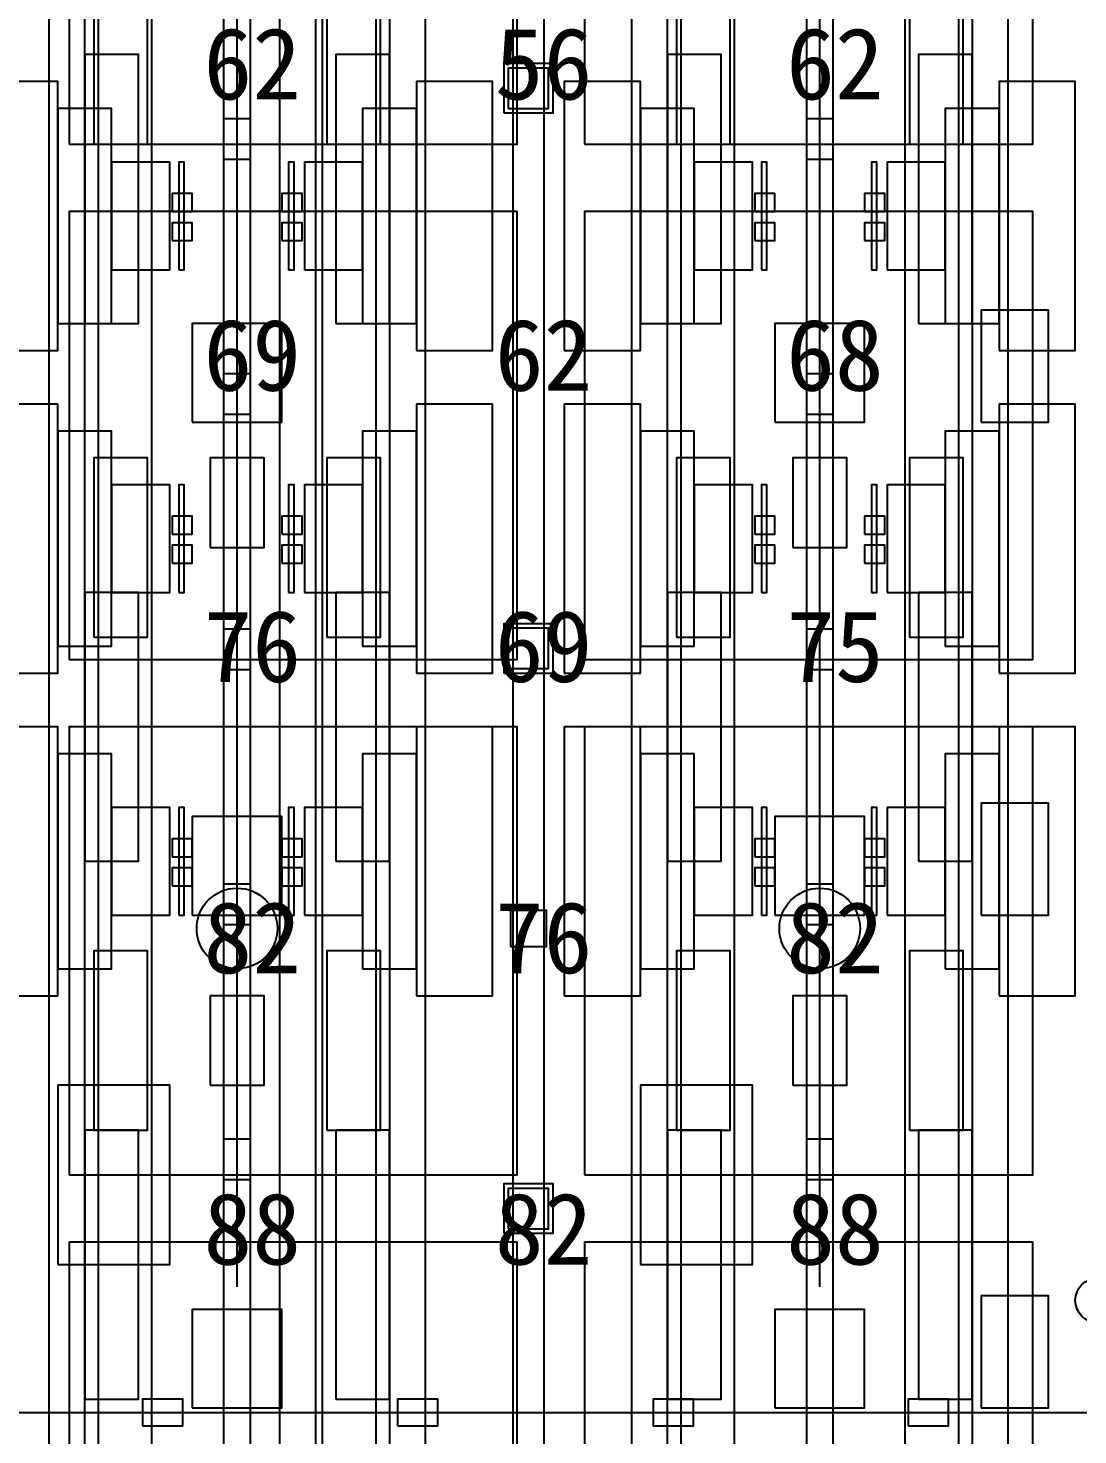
# Model space of a CAD drawing. Header units: metres. Extents: x -1640 to 1560, y -268 to 2338.
# Drawn here: x -96.41 to -72.99, y 2042.2 to 2073.59 of the extents above; entities that cross this region are included whole.
import ezdxf

# ---------------------------------------------------------------- set-up
doc = ezdxf.new("R2010")
doc.units = ezdxf.units.M
for name, color, linetype in [('1F_CHL', 4, 'Continuous'), ('1F_PUMP', 2, 'Continuous'), ('1F_SCR', 3, 'Continuous'), ('1F_STRUCT_COLUMN', 8, 'Continuous'), ('2F_CSF_LATERAL_RACK_CONCEPT', 9, 'Continuous'), ('2F_RFG', 5, 'Continuous'), ('2F_STRUCT_COLUMN', 8, 'Continuous'), ('2F_VMB', 6, 'Continuous'), ('3F_CLEANROOM_OVERHEAD_PIPE_DUCT_CONCEPT', 9, 'Continuous'), ('3F_EHS_EGRESS_DIST_M', 2, 'Continuous'), ('3F_EHS_EXTINGUISHER_HYDRANT_CABINET_CONCEPT', 1, 'Continuous'), ('3F_EHS_GAS_DETECTOR', 6, 'Continuous'), ('3F_ETCH', 2, 'Continuous'), ('3F_FOUP', 5, 'Continuous'), ('3F_OHT', 9, 'Continuous'), ('3F_OHTV', 1, 'Continuous'), ('3F_STK', 3, 'Continuous'), ('3F_STRUCT_COLUMN', 8, 'Continuous'), ('3F_TBAR', 6, 'Continuous'), ('4F_FFU', 1, 'Continuous'), ('4F_STRUCT_PLENUM_TRUSS_CONCEPT', 9, 'Continuous'), ('5F_CHL', 4, 'Continuous'), ('5F_PUMP', 2, 'Continuous'), ('5F_SCR', 3, 'Continuous'), ('5F_STRUCT_COLUMN', 8, 'Continuous'), ('6F_CSF_LATERAL_RACK_CONCEPT', 9, 'Continuous'), ('6F_RFG', 5, 'Continuous'), ('6F_STRUCT_COLUMN', 8, 'Continuous'), ('6F_VMB', 6, 'Continuous'), ('7F_CLEANROOM_OVERHEAD_PIPE_DUCT_CONCEPT', 9, 'Continuous'), ('7F_EHS_EGRESS_DIST_M', 2, 'Continuous'), ('7F_EHS_EXTINGUISHER_HYDRANT_CABINET_CONCEPT', 1, 'Continuous'), ('7F_EHS_GAS_DETECTOR', 6, 'Continuous'), ('7F_ETCH', 2, 'Continuous'), ('7F_FOUP', 5, 'Continuous'), ('7F_OHT', 9, 'Continuous'), ('7F_OHTV', 1, 'Continuous'), ('7F_STK', 3, 'Continuous'), ('7F_STRUCT_COLUMN', 8, 'Continuous'), ('7F_TBAR', 6, 'Continuous'), ('8F_FFU', 1, 'Continuous'), ('8F_STRUCT_PLENUM_TRUSS_CONCEPT', 9, 'Continuous'), ('EHS_TREATED_EXHAUST', 30, 'Continuous'), ('UTIL_PCW.R_CONCEPT', 1, 'Continuous'), ('UTIL_PCW.S_CONCEPT', 6, 'Continuous')]:
    doc.layers.add(name, color=color, linetype=linetype)

msp = doc.modelspace()

# ---------------------------------------------------------------- linework, layer by layer
at = {"layer": '1F_CHL'}
for points in [[(-75.15, 2064.8), (-73.65, 2064.8), (-73.65, 2067.3), (-75.15, 2067.3)], [(-75.15, 2053.8), (-73.65, 2053.8), (-73.65, 2056.3), (-75.15, 2056.3)], [(-75.15, 2042.8), (-73.65, 2042.8), (-73.65, 2045.3), (-75.15, 2045.3)]]:
    msp.add_lwpolyline(points, close=True, dxfattribs=at)
at = {"layer": '1F_PUMP'}
for points in [[(-94.95, 2071), (-93.75, 2071), (-93.75, 2075), (-94.95, 2075)], [(-89.75, 2071), (-88.55, 2071), (-88.55, 2075), (-89.75, 2075)], [(-81.95, 2071), (-80.75, 2071), (-80.75, 2075), (-81.95, 2075)], [(-76.75, 2071), (-75.55, 2071), (-75.55, 2075), (-76.75, 2075)], [(-94.95, 2060), (-93.75, 2060), (-93.75, 2064), (-94.95, 2064)], [(-89.75, 2060), (-88.55, 2060), (-88.55, 2064), (-89.75, 2064)], [(-81.95, 2060), (-80.75, 2060), (-80.75, 2064), (-81.95, 2064)], [(-76.75, 2060), (-75.55, 2060), (-75.55, 2064), (-76.75, 2064)], [(-94.95, 2049), (-93.75, 2049), (-93.75, 2053), (-94.95, 2053)], [(-89.75, 2049), (-88.55, 2049), (-88.55, 2053), (-89.75, 2053)], [(-81.95, 2049), (-80.75, 2049), (-80.75, 2053), (-81.95, 2053)], [(-76.75, 2049), (-75.55, 2049), (-75.55, 2053), (-76.75, 2053)]]:
    msp.add_lwpolyline(points, close=True, dxfattribs=at)
at = {"layer": '1F_SCR'}
for points in [[(-92.75, 2064.8), (-90.75, 2064.8), (-90.75, 2067), (-92.75, 2067)], [(-79.75, 2064.8), (-77.75, 2064.8), (-77.75, 2067), (-79.75, 2067)], [(-92.75, 2053.8), (-90.75, 2053.8), (-90.75, 2056), (-92.75, 2056)], [(-79.75, 2053.8), (-77.75, 2053.8), (-77.75, 2056), (-79.75, 2056)], [(-92.75, 2042.8), (-90.75, 2042.8), (-90.75, 2045), (-92.75, 2045)], [(-79.75, 2042.8), (-77.75, 2042.8), (-77.75, 2045), (-79.75, 2045)]]:
    msp.add_lwpolyline(points, close=True, dxfattribs=at)
at = {"layer": '1F_STRUCT_COLUMN'}
for points in [[(-85.8, 2071.7), (-84.7, 2071.7), (-84.7, 2072.8), (-85.8, 2072.8)], [(-85.8, 2059.2), (-84.7, 2059.2), (-84.7, 2060.3), (-85.8, 2060.3)], [(-85.8, 2046.7), (-84.7, 2046.7), (-84.7, 2047.8), (-85.8, 2047.8)]]:
    msp.add_lwpolyline(points, close=True, dxfattribs=at)
at = {"layer": '2F_CSF_LATERAL_RACK_CONCEPT'}
for points in [[(-95.95, 1970), (-95.15, 1970), (-95.15, 2113), (-95.95, 2113)], [(-88.35, 1970), (-87.55, 1970), (-87.55, 2113), (-88.35, 2113)], [(-82.95, 1970), (-82.15, 1970), (-82.15, 2113), (-82.95, 2113)], [(-75.35, 1970), (-74.55, 1970), (-74.55, 2113), (-75.35, 2113)]]:
    msp.add_lwpolyline(points, close=True, dxfattribs=at)
at = {"layer": '2F_RFG'}
for points in [[(-95.15, 2067), (-93.95, 2067), (-93.95, 2073), (-95.15, 2073)], [(-89.55, 2067), (-88.35, 2067), (-88.35, 2073), (-89.55, 2073)], [(-82.15, 2067), (-80.95, 2067), (-80.95, 2073), (-82.15, 2073)], [(-76.55, 2067), (-75.35, 2067), (-75.35, 2073), (-76.55, 2073)], [(-95.15, 2055), (-93.95, 2055), (-93.95, 2061), (-95.15, 2061)], [(-89.55, 2055), (-88.35, 2055), (-88.35, 2061), (-89.55, 2061)], [(-82.15, 2055), (-80.95, 2055), (-80.95, 2061), (-82.15, 2061)], [(-76.55, 2055), (-75.35, 2055), (-75.35, 2061), (-76.55, 2061)], [(-95.15, 2043), (-93.95, 2043), (-93.95, 2049), (-95.15, 2049)], [(-89.55, 2043), (-88.35, 2043), (-88.35, 2049), (-89.55, 2049)], [(-82.15, 2043), (-80.95, 2043), (-80.95, 2049), (-82.15, 2049)], [(-76.55, 2043), (-75.35, 2043), (-75.35, 2049), (-76.55, 2049)]]:
    msp.add_lwpolyline(points, close=True, dxfattribs=at)
at = {"layer": '2F_STRUCT_COLUMN'}
for points in [[(-85.7, 2071.8), (-84.8, 2071.8), (-84.8, 2072.7), (-85.7, 2072.7)], [(-85.7, 2059.3), (-84.8, 2059.3), (-84.8, 2060.2), (-85.7, 2060.2)], [(-85.7, 2046.8), (-84.8, 2046.8), (-84.8, 2047.7), (-85.7, 2047.7)]]:
    msp.add_lwpolyline(points, close=True, dxfattribs=at)
at = {"layer": '2F_VMB'}
for points in [[(-92.35, 2062), (-91.15, 2062), (-91.15, 2064), (-92.35, 2064)], [(-79.35, 2062), (-78.15, 2062), (-78.15, 2064), (-79.35, 2064)], [(-92.35, 2050), (-91.15, 2050), (-91.15, 2052), (-92.35, 2052)], [(-79.35, 2050), (-78.15, 2050), (-78.15, 2052), (-79.35, 2052)]]:
    msp.add_lwpolyline(points, close=True, dxfattribs=at)
at = {"layer": '3F_CLEANROOM_OVERHEAD_PIPE_DUCT_CONCEPT'}
for points in [[(-94.85, 1969), (-93.65, 1969), (-93.65, 2114), (-94.85, 2114)], [(-89.85, 1969), (-88.65, 1969), (-88.65, 2114), (-89.85, 2114)], [(-81.85, 1969), (-80.65, 1969), (-80.65, 2114), (-81.85, 2114)], [(-76.85, 1969), (-75.65, 1969), (-75.65, 2114), (-76.85, 2114)]]:
    msp.add_lwpolyline(points, close=True, dxfattribs=at)
at = {"layer": '3F_EHS_EXTINGUISHER_HYDRANT_CABINET_CONCEPT'}
msp.add_circle((-72.55, 2045.2), 0.5, dxfattribs=at)
at = {"layer": '3F_EHS_GAS_DETECTOR'}
for centre in [(-91.75, 2053.5), (-78.75, 2053.5)]:
    msp.add_circle(centre, 0.9, dxfattribs=at)
at = {"layer": '3F_ETCH'}
for points in [[(-97.45, 2066.4), (-95.75, 2066.4), (-95.75, 2072.4), (-97.45, 2072.4)], [(-87.75, 2066.4), (-86.05, 2066.4), (-86.05, 2072.4), (-87.75, 2072.4)], [(-84.45, 2066.4), (-82.75, 2066.4), (-82.75, 2072.4), (-84.45, 2072.4)], [(-74.75, 2066.4), (-73.05, 2066.4), (-73.05, 2072.4), (-74.75, 2072.4)], [(-95.75, 2067), (-94.55, 2067), (-94.55, 2071.8), (-95.75, 2071.8)], [(-88.95, 2067), (-87.75, 2067), (-87.75, 2071.8), (-88.95, 2071.8)], [(-82.75, 2067), (-81.55, 2067), (-81.55, 2071.8), (-82.75, 2071.8)], [(-75.95, 2067), (-74.75, 2067), (-74.75, 2071.8), (-75.95, 2071.8)], [(-94.55, 2068.2), (-93.25, 2068.2), (-93.25, 2070.6), (-94.55, 2070.6)], [(-90.25, 2068.2), (-88.95, 2068.2), (-88.95, 2070.6), (-90.25, 2070.6)], [(-81.55, 2068.2), (-80.25, 2068.2), (-80.25, 2070.6), (-81.55, 2070.6)], [(-77.25, 2068.2), (-75.95, 2068.2), (-75.95, 2070.6), (-77.25, 2070.6)], [(-97.45, 2059.2), (-95.75, 2059.2), (-95.75, 2065.2), (-97.45, 2065.2)], [(-87.75, 2059.2), (-86.05, 2059.2), (-86.05, 2065.2), (-87.75, 2065.2)], [(-84.45, 2059.2), (-82.75, 2059.2), (-82.75, 2065.2), (-84.45, 2065.2)], [(-74.75, 2059.2), (-73.05, 2059.2), (-73.05, 2065.2), (-74.75, 2065.2)], [(-95.75, 2059.8), (-94.55, 2059.8), (-94.55, 2064.6), (-95.75, 2064.6)], [(-88.95, 2059.8), (-87.75, 2059.8), (-87.75, 2064.6), (-88.95, 2064.6)], [(-82.75, 2059.8), (-81.55, 2059.8), (-81.55, 2064.6), (-82.75, 2064.6)], [(-75.95, 2059.8), (-74.75, 2059.8), (-74.75, 2064.6), (-75.95, 2064.6)], [(-94.55, 2061), (-93.25, 2061), (-93.25, 2063.4), (-94.55, 2063.4)], [(-90.25, 2061), (-88.95, 2061), (-88.95, 2063.4), (-90.25, 2063.4)], [(-81.55, 2061), (-80.25, 2061), (-80.25, 2063.4), (-81.55, 2063.4)], [(-77.25, 2061), (-75.95, 2061), (-75.95, 2063.4), (-77.25, 2063.4)], [(-97.45, 2052), (-95.75, 2052), (-95.75, 2058), (-97.45, 2058)], [(-87.75, 2052), (-86.05, 2052), (-86.05, 2058), (-87.75, 2058)], [(-84.45, 2052), (-82.75, 2052), (-82.75, 2058), (-84.45, 2058)], [(-74.75, 2052), (-73.05, 2052), (-73.05, 2058), (-74.75, 2058)], [(-95.75, 2052.6), (-94.55, 2052.6), (-94.55, 2057.4), (-95.75, 2057.4)], [(-88.95, 2052.6), (-87.75, 2052.6), (-87.75, 2057.4), (-88.95, 2057.4)], [(-82.75, 2052.6), (-81.55, 2052.6), (-81.55, 2057.4), (-82.75, 2057.4)], [(-75.95, 2052.6), (-74.75, 2052.6), (-74.75, 2057.4), (-75.95, 2057.4)], [(-94.55, 2053.8), (-93.25, 2053.8), (-93.25, 2056.2), (-94.55, 2056.2)], [(-90.25, 2053.8), (-88.95, 2053.8), (-88.95, 2056.2), (-90.25, 2056.2)], [(-81.55, 2053.8), (-80.25, 2053.8), (-80.25, 2056.2), (-81.55, 2056.2)], [(-77.25, 2053.8), (-75.95, 2053.8), (-75.95, 2056.2), (-77.25, 2056.2)]]:
    msp.add_lwpolyline(points, close=True, dxfattribs=at)
at = {"layer": '3F_FOUP'}
for points in [[(-93.2, 2069.5), (-92.75, 2069.5), (-92.75, 2069.9), (-93.2, 2069.9)], [(-90.75, 2069.5), (-90.3, 2069.5), (-90.3, 2069.9), (-90.75, 2069.9)], [(-80.2, 2069.5), (-79.75, 2069.5), (-79.75, 2069.9), (-80.2, 2069.9)], [(-77.75, 2069.5), (-77.3, 2069.5), (-77.3, 2069.9), (-77.75, 2069.9)], [(-93.2, 2068.85), (-92.75, 2068.85), (-92.75, 2069.25), (-93.2, 2069.25)], [(-90.75, 2068.85), (-90.3, 2068.85), (-90.3, 2069.25), (-90.75, 2069.25)], [(-80.2, 2068.85), (-79.75, 2068.85), (-79.75, 2069.25), (-80.2, 2069.25)], [(-77.75, 2068.85), (-77.3, 2068.85), (-77.3, 2069.25), (-77.75, 2069.25)], [(-93.2, 2062.3), (-92.75, 2062.3), (-92.75, 2062.7), (-93.2, 2062.7)], [(-90.75, 2062.3), (-90.3, 2062.3), (-90.3, 2062.7), (-90.75, 2062.7)], [(-80.2, 2062.3), (-79.75, 2062.3), (-79.75, 2062.7), (-80.2, 2062.7)], [(-77.75, 2062.3), (-77.3, 2062.3), (-77.3, 2062.7), (-77.75, 2062.7)], [(-93.2, 2061.65), (-92.75, 2061.65), (-92.75, 2062.05), (-93.2, 2062.05)], [(-90.75, 2061.65), (-90.3, 2061.65), (-90.3, 2062.05), (-90.75, 2062.05)], [(-80.2, 2061.65), (-79.75, 2061.65), (-79.75, 2062.05), (-80.2, 2062.05)], [(-77.75, 2061.65), (-77.3, 2061.65), (-77.3, 2062.05), (-77.75, 2062.05)], [(-93.2, 2055.1), (-92.75, 2055.1), (-92.75, 2055.5), (-93.2, 2055.5)], [(-90.75, 2055.1), (-90.3, 2055.1), (-90.3, 2055.5), (-90.75, 2055.5)], [(-80.2, 2055.1), (-79.75, 2055.1), (-79.75, 2055.5), (-80.2, 2055.5)], [(-77.75, 2055.1), (-77.3, 2055.1), (-77.3, 2055.5), (-77.75, 2055.5)], [(-93.2, 2054.45), (-92.75, 2054.45), (-92.75, 2054.85), (-93.2, 2054.85)], [(-90.75, 2054.45), (-90.3, 2054.45), (-90.3, 2054.85), (-90.75, 2054.85)], [(-80.2, 2054.45), (-79.75, 2054.45), (-79.75, 2054.85), (-80.2, 2054.85)], [(-77.75, 2054.45), (-77.3, 2054.45), (-77.3, 2054.85), (-77.75, 2054.85)]]:
    msp.add_lwpolyline(points, close=True, dxfattribs=at)
at = {"layer": '3F_OHT'}
for p, q in [((-91.75, 2045.5), (-91.75, 2114)), ((-78.75, 2045.5), (-78.75, 2114)), ((-221.5, 2042.7), (-1, 2042.7))]:
    msp.add_line(p, q, dxfattribs=at)
at = {"layer": '3F_OHTV'}
for points in [[(-92.05, 2070.67), (-91.45, 2070.67), (-91.45, 2071.57), (-92.05, 2071.57)], [(-79.05, 2070.67), (-78.45, 2070.67), (-78.45, 2071.57), (-79.05, 2071.57)], [(-92.05, 2064.98), (-91.45, 2064.98), (-91.45, 2065.88), (-92.05, 2065.88)], [(-79.05, 2064.98), (-78.45, 2064.98), (-78.45, 2065.88), (-79.05, 2065.88)], [(-92.05, 2059.28), (-91.45, 2059.28), (-91.45, 2060.18), (-92.05, 2060.18)], [(-79.05, 2059.28), (-78.45, 2059.28), (-78.45, 2060.18), (-79.05, 2060.18)], [(-92.05, 2053.59), (-91.45, 2053.59), (-91.45, 2054.49), (-92.05, 2054.49)], [(-79.05, 2053.59), (-78.45, 2053.59), (-78.45, 2054.49), (-79.05, 2054.49)], [(-92.05, 2047.9), (-91.45, 2047.9), (-91.45, 2048.8), (-92.05, 2048.8)], [(-79.05, 2047.9), (-78.45, 2047.9), (-78.45, 2048.8), (-79.05, 2048.8)], [(-93.86, 2042.4), (-92.96, 2042.4), (-92.96, 2043), (-93.86, 2043)], [(-88.17, 2042.4), (-87.27, 2042.4), (-87.27, 2043), (-88.17, 2043)], [(-82.47, 2042.4), (-81.57, 2042.4), (-81.57, 2043), (-82.47, 2043)], [(-76.78, 2042.4), (-75.88, 2042.4), (-75.88, 2043), (-76.78, 2043)]]:
    msp.add_lwpolyline(points, close=True, dxfattribs=at)
at = {"layer": '3F_STK'}
for points in [[(-95.75, 2046), (-93.25, 2046), (-93.25, 2050), (-95.75, 2050)], [(-82.75, 2046), (-80.25, 2046), (-80.25, 2050), (-82.75, 2050)]]:
    msp.add_lwpolyline(points, close=True, dxfattribs=at)
at = {"layer": '3F_STRUCT_COLUMN'}
msp.add_lwpolyline([(-85.65, 2053.1), (-84.85, 2053.1), (-84.85, 2053.9), (-85.65, 2053.9)], close=True, dxfattribs=at)
at = {"layer": '3F_TBAR'}
for points in [[(-93.05, 2068.2), (-92.93, 2068.2), (-92.93, 2070.6), (-93.05, 2070.6)], [(-90.6, 2068.2), (-90.48, 2068.2), (-90.48, 2070.6), (-90.6, 2070.6)], [(-80.05, 2068.2), (-79.93, 2068.2), (-79.93, 2070.6), (-80.05, 2070.6)], [(-77.6, 2068.2), (-77.48, 2068.2), (-77.48, 2070.6), (-77.6, 2070.6)], [(-93.05, 2061), (-92.93, 2061), (-92.93, 2063.4), (-93.05, 2063.4)], [(-90.6, 2061), (-90.48, 2061), (-90.48, 2063.4), (-90.6, 2063.4)], [(-80.05, 2061), (-79.93, 2061), (-79.93, 2063.4), (-80.05, 2063.4)], [(-77.6, 2061), (-77.48, 2061), (-77.48, 2063.4), (-77.6, 2063.4)], [(-93.05, 2053.8), (-92.93, 2053.8), (-92.93, 2056.2), (-93.05, 2056.2)], [(-90.6, 2053.8), (-90.48, 2053.8), (-90.48, 2056.2), (-90.6, 2056.2)], [(-80.05, 2053.8), (-79.93, 2053.8), (-79.93, 2056.2), (-80.05, 2056.2)], [(-77.6, 2053.8), (-77.48, 2053.8), (-77.48, 2056.2), (-77.6, 2056.2)]]:
    msp.add_lwpolyline(points, close=True, dxfattribs=at)
at = {"layer": '4F_FFU'}
for points in [[(-95.5, 2071), (-85.5, 2071), (-85.5, 2081), (-95.5, 2081)], [(-84, 2071), (-74, 2071), (-74, 2081), (-84, 2081)], [(-95.5, 2059.5), (-85.5, 2059.5), (-85.5, 2069.5), (-95.5, 2069.5)], [(-84, 2059.5), (-74, 2059.5), (-74, 2069.5), (-84, 2069.5)], [(-95.5, 2048), (-85.5, 2048), (-85.5, 2058), (-95.5, 2058)], [(-84, 2048), (-74, 2048), (-74, 2058), (-84, 2058)], [(-95.5, 2036.5), (-85.5, 2036.5), (-85.5, 2046.5), (-95.5, 2046.5)], [(-84, 2036.5), (-74, 2036.5), (-74, 2046.5), (-84, 2046.5)]]:
    msp.add_lwpolyline(points, close=True, dxfattribs=at)
at = {"layer": '4F_STRUCT_PLENUM_TRUSS_CONCEPT'}
msp.add_lwpolyline([(-85.6, 1966), (-84.9, 1966), (-84.9, 2117), (-85.6, 2117)], close=True, dxfattribs=at)
at = {"layer": '5F_CHL'}
for points in [[(-75.15, 2064.8), (-73.65, 2064.8), (-73.65, 2067.3), (-75.15, 2067.3)], [(-75.15, 2053.8), (-73.65, 2053.8), (-73.65, 2056.3), (-75.15, 2056.3)], [(-75.15, 2042.8), (-73.65, 2042.8), (-73.65, 2045.3), (-75.15, 2045.3)]]:
    msp.add_lwpolyline(points, close=True, dxfattribs=at)
at = {"layer": '5F_PUMP'}
for points in [[(-94.95, 2071), (-93.75, 2071), (-93.75, 2075), (-94.95, 2075)], [(-89.75, 2071), (-88.55, 2071), (-88.55, 2075), (-89.75, 2075)], [(-81.95, 2071), (-80.75, 2071), (-80.75, 2075), (-81.95, 2075)], [(-76.75, 2071), (-75.55, 2071), (-75.55, 2075), (-76.75, 2075)], [(-94.95, 2060), (-93.75, 2060), (-93.75, 2064), (-94.95, 2064)], [(-89.75, 2060), (-88.55, 2060), (-88.55, 2064), (-89.75, 2064)], [(-81.95, 2060), (-80.75, 2060), (-80.75, 2064), (-81.95, 2064)], [(-76.75, 2060), (-75.55, 2060), (-75.55, 2064), (-76.75, 2064)], [(-94.95, 2049), (-93.75, 2049), (-93.75, 2053), (-94.95, 2053)], [(-89.75, 2049), (-88.55, 2049), (-88.55, 2053), (-89.75, 2053)], [(-81.95, 2049), (-80.75, 2049), (-80.75, 2053), (-81.95, 2053)], [(-76.75, 2049), (-75.55, 2049), (-75.55, 2053), (-76.75, 2053)]]:
    msp.add_lwpolyline(points, close=True, dxfattribs=at)
at = {"layer": '5F_SCR'}
for points in [[(-92.75, 2064.8), (-90.75, 2064.8), (-90.75, 2067), (-92.75, 2067)], [(-79.75, 2064.8), (-77.75, 2064.8), (-77.75, 2067), (-79.75, 2067)], [(-92.75, 2053.8), (-90.75, 2053.8), (-90.75, 2056), (-92.75, 2056)], [(-79.75, 2053.8), (-77.75, 2053.8), (-77.75, 2056), (-79.75, 2056)], [(-92.75, 2042.8), (-90.75, 2042.8), (-90.75, 2045), (-92.75, 2045)], [(-79.75, 2042.8), (-77.75, 2042.8), (-77.75, 2045), (-79.75, 2045)]]:
    msp.add_lwpolyline(points, close=True, dxfattribs=at)
at = {"layer": '5F_STRUCT_COLUMN'}
for points in [[(-85.8, 2071.7), (-84.7, 2071.7), (-84.7, 2072.8), (-85.8, 2072.8)], [(-85.8, 2059.2), (-84.7, 2059.2), (-84.7, 2060.3), (-85.8, 2060.3)], [(-85.8, 2046.7), (-84.7, 2046.7), (-84.7, 2047.8), (-85.8, 2047.8)]]:
    msp.add_lwpolyline(points, close=True, dxfattribs=at)
at = {"layer": '6F_CSF_LATERAL_RACK_CONCEPT'}
for points in [[(-95.95, 1970), (-95.15, 1970), (-95.15, 2113), (-95.95, 2113)], [(-88.35, 1970), (-87.55, 1970), (-87.55, 2113), (-88.35, 2113)], [(-82.95, 1970), (-82.15, 1970), (-82.15, 2113), (-82.95, 2113)], [(-75.35, 1970), (-74.55, 1970), (-74.55, 2113), (-75.35, 2113)]]:
    msp.add_lwpolyline(points, close=True, dxfattribs=at)
at = {"layer": '6F_RFG'}
for points in [[(-95.15, 2067), (-93.95, 2067), (-93.95, 2073), (-95.15, 2073)], [(-89.55, 2067), (-88.35, 2067), (-88.35, 2073), (-89.55, 2073)], [(-82.15, 2067), (-80.95, 2067), (-80.95, 2073), (-82.15, 2073)], [(-76.55, 2067), (-75.35, 2067), (-75.35, 2073), (-76.55, 2073)], [(-95.15, 2055), (-93.95, 2055), (-93.95, 2061), (-95.15, 2061)], [(-89.55, 2055), (-88.35, 2055), (-88.35, 2061), (-89.55, 2061)], [(-82.15, 2055), (-80.95, 2055), (-80.95, 2061), (-82.15, 2061)], [(-76.55, 2055), (-75.35, 2055), (-75.35, 2061), (-76.55, 2061)], [(-95.15, 2043), (-93.95, 2043), (-93.95, 2049), (-95.15, 2049)], [(-89.55, 2043), (-88.35, 2043), (-88.35, 2049), (-89.55, 2049)], [(-82.15, 2043), (-80.95, 2043), (-80.95, 2049), (-82.15, 2049)], [(-76.55, 2043), (-75.35, 2043), (-75.35, 2049), (-76.55, 2049)]]:
    msp.add_lwpolyline(points, close=True, dxfattribs=at)
at = {"layer": '6F_STRUCT_COLUMN'}
for points in [[(-85.7, 2071.8), (-84.8, 2071.8), (-84.8, 2072.7), (-85.7, 2072.7)], [(-85.7, 2059.3), (-84.8, 2059.3), (-84.8, 2060.2), (-85.7, 2060.2)], [(-85.7, 2046.8), (-84.8, 2046.8), (-84.8, 2047.7), (-85.7, 2047.7)]]:
    msp.add_lwpolyline(points, close=True, dxfattribs=at)
at = {"layer": '6F_VMB'}
for points in [[(-92.35, 2062), (-91.15, 2062), (-91.15, 2064), (-92.35, 2064)], [(-79.35, 2062), (-78.15, 2062), (-78.15, 2064), (-79.35, 2064)], [(-92.35, 2050), (-91.15, 2050), (-91.15, 2052), (-92.35, 2052)], [(-79.35, 2050), (-78.15, 2050), (-78.15, 2052), (-79.35, 2052)]]:
    msp.add_lwpolyline(points, close=True, dxfattribs=at)
at = {"layer": '7F_CLEANROOM_OVERHEAD_PIPE_DUCT_CONCEPT'}
for points in [[(-94.85, 1969), (-93.65, 1969), (-93.65, 2114), (-94.85, 2114)], [(-89.85, 1969), (-88.65, 1969), (-88.65, 2114), (-89.85, 2114)], [(-81.85, 1969), (-80.65, 1969), (-80.65, 2114), (-81.85, 2114)], [(-76.85, 1969), (-75.65, 1969), (-75.65, 2114), (-76.85, 2114)]]:
    msp.add_lwpolyline(points, close=True, dxfattribs=at)
at = {"layer": '7F_EHS_EXTINGUISHER_HYDRANT_CABINET_CONCEPT'}
msp.add_circle((-72.55, 2045.2), 0.5, dxfattribs=at)
at = {"layer": '7F_EHS_GAS_DETECTOR'}
for centre in [(-91.75, 2053.5), (-78.75, 2053.5)]:
    msp.add_circle(centre, 0.9, dxfattribs=at)
at = {"layer": '7F_ETCH'}
for points in [[(-97.45, 2066.4), (-95.75, 2066.4), (-95.75, 2072.4), (-97.45, 2072.4)], [(-87.75, 2066.4), (-86.05, 2066.4), (-86.05, 2072.4), (-87.75, 2072.4)], [(-84.45, 2066.4), (-82.75, 2066.4), (-82.75, 2072.4), (-84.45, 2072.4)], [(-74.75, 2066.4), (-73.05, 2066.4), (-73.05, 2072.4), (-74.75, 2072.4)], [(-95.75, 2067), (-94.55, 2067), (-94.55, 2071.8), (-95.75, 2071.8)], [(-88.95, 2067), (-87.75, 2067), (-87.75, 2071.8), (-88.95, 2071.8)], [(-82.75, 2067), (-81.55, 2067), (-81.55, 2071.8), (-82.75, 2071.8)], [(-75.95, 2067), (-74.75, 2067), (-74.75, 2071.8), (-75.95, 2071.8)], [(-94.55, 2068.2), (-93.25, 2068.2), (-93.25, 2070.6), (-94.55, 2070.6)], [(-90.25, 2068.2), (-88.95, 2068.2), (-88.95, 2070.6), (-90.25, 2070.6)], [(-81.55, 2068.2), (-80.25, 2068.2), (-80.25, 2070.6), (-81.55, 2070.6)], [(-77.25, 2068.2), (-75.95, 2068.2), (-75.95, 2070.6), (-77.25, 2070.6)], [(-97.45, 2059.2), (-95.75, 2059.2), (-95.75, 2065.2), (-97.45, 2065.2)], [(-87.75, 2059.2), (-86.05, 2059.2), (-86.05, 2065.2), (-87.75, 2065.2)], [(-84.45, 2059.2), (-82.75, 2059.2), (-82.75, 2065.2), (-84.45, 2065.2)], [(-74.75, 2059.2), (-73.05, 2059.2), (-73.05, 2065.2), (-74.75, 2065.2)], [(-95.75, 2059.8), (-94.55, 2059.8), (-94.55, 2064.6), (-95.75, 2064.6)], [(-88.95, 2059.8), (-87.75, 2059.8), (-87.75, 2064.6), (-88.95, 2064.6)], [(-82.75, 2059.8), (-81.55, 2059.8), (-81.55, 2064.6), (-82.75, 2064.6)], [(-75.95, 2059.8), (-74.75, 2059.8), (-74.75, 2064.6), (-75.95, 2064.6)], [(-94.55, 2061), (-93.25, 2061), (-93.25, 2063.4), (-94.55, 2063.4)], [(-90.25, 2061), (-88.95, 2061), (-88.95, 2063.4), (-90.25, 2063.4)], [(-81.55, 2061), (-80.25, 2061), (-80.25, 2063.4), (-81.55, 2063.4)], [(-77.25, 2061), (-75.95, 2061), (-75.95, 2063.4), (-77.25, 2063.4)], [(-97.45, 2052), (-95.75, 2052), (-95.75, 2058), (-97.45, 2058)], [(-87.75, 2052), (-86.05, 2052), (-86.05, 2058), (-87.75, 2058)], [(-84.45, 2052), (-82.75, 2052), (-82.75, 2058), (-84.45, 2058)], [(-74.75, 2052), (-73.05, 2052), (-73.05, 2058), (-74.75, 2058)], [(-95.75, 2052.6), (-94.55, 2052.6), (-94.55, 2057.4), (-95.75, 2057.4)], [(-88.95, 2052.6), (-87.75, 2052.6), (-87.75, 2057.4), (-88.95, 2057.4)], [(-82.75, 2052.6), (-81.55, 2052.6), (-81.55, 2057.4), (-82.75, 2057.4)], [(-75.95, 2052.6), (-74.75, 2052.6), (-74.75, 2057.4), (-75.95, 2057.4)], [(-94.55, 2053.8), (-93.25, 2053.8), (-93.25, 2056.2), (-94.55, 2056.2)], [(-90.25, 2053.8), (-88.95, 2053.8), (-88.95, 2056.2), (-90.25, 2056.2)], [(-81.55, 2053.8), (-80.25, 2053.8), (-80.25, 2056.2), (-81.55, 2056.2)], [(-77.25, 2053.8), (-75.95, 2053.8), (-75.95, 2056.2), (-77.25, 2056.2)]]:
    msp.add_lwpolyline(points, close=True, dxfattribs=at)
at = {"layer": '7F_FOUP'}
for points in [[(-93.2, 2069.5), (-92.75, 2069.5), (-92.75, 2069.9), (-93.2, 2069.9)], [(-90.75, 2069.5), (-90.3, 2069.5), (-90.3, 2069.9), (-90.75, 2069.9)], [(-80.2, 2069.5), (-79.75, 2069.5), (-79.75, 2069.9), (-80.2, 2069.9)], [(-77.75, 2069.5), (-77.3, 2069.5), (-77.3, 2069.9), (-77.75, 2069.9)], [(-93.2, 2068.85), (-92.75, 2068.85), (-92.75, 2069.25), (-93.2, 2069.25)], [(-90.75, 2068.85), (-90.3, 2068.85), (-90.3, 2069.25), (-90.75, 2069.25)], [(-80.2, 2068.85), (-79.75, 2068.85), (-79.75, 2069.25), (-80.2, 2069.25)], [(-77.75, 2068.85), (-77.3, 2068.85), (-77.3, 2069.25), (-77.75, 2069.25)], [(-93.2, 2062.3), (-92.75, 2062.3), (-92.75, 2062.7), (-93.2, 2062.7)], [(-90.75, 2062.3), (-90.3, 2062.3), (-90.3, 2062.7), (-90.75, 2062.7)], [(-80.2, 2062.3), (-79.75, 2062.3), (-79.75, 2062.7), (-80.2, 2062.7)], [(-77.75, 2062.3), (-77.3, 2062.3), (-77.3, 2062.7), (-77.75, 2062.7)], [(-93.2, 2061.65), (-92.75, 2061.65), (-92.75, 2062.05), (-93.2, 2062.05)], [(-90.75, 2061.65), (-90.3, 2061.65), (-90.3, 2062.05), (-90.75, 2062.05)], [(-80.2, 2061.65), (-79.75, 2061.65), (-79.75, 2062.05), (-80.2, 2062.05)], [(-77.75, 2061.65), (-77.3, 2061.65), (-77.3, 2062.05), (-77.75, 2062.05)], [(-93.2, 2055.1), (-92.75, 2055.1), (-92.75, 2055.5), (-93.2, 2055.5)], [(-90.75, 2055.1), (-90.3, 2055.1), (-90.3, 2055.5), (-90.75, 2055.5)], [(-80.2, 2055.1), (-79.75, 2055.1), (-79.75, 2055.5), (-80.2, 2055.5)], [(-77.75, 2055.1), (-77.3, 2055.1), (-77.3, 2055.5), (-77.75, 2055.5)], [(-93.2, 2054.45), (-92.75, 2054.45), (-92.75, 2054.85), (-93.2, 2054.85)], [(-90.75, 2054.45), (-90.3, 2054.45), (-90.3, 2054.85), (-90.75, 2054.85)], [(-80.2, 2054.45), (-79.75, 2054.45), (-79.75, 2054.85), (-80.2, 2054.85)], [(-77.75, 2054.45), (-77.3, 2054.45), (-77.3, 2054.85), (-77.75, 2054.85)]]:
    msp.add_lwpolyline(points, close=True, dxfattribs=at)
at = {"layer": '7F_OHT'}
for p, q in [((-91.75, 2045.5), (-91.75, 2114)), ((-78.75, 2045.5), (-78.75, 2114)), ((-221.5, 2042.7), (-1, 2042.7))]:
    msp.add_line(p, q, dxfattribs=at)
at = {"layer": '7F_OHTV'}
for points in [[(-92.05, 2070.67), (-91.45, 2070.67), (-91.45, 2071.57), (-92.05, 2071.57)], [(-79.05, 2070.67), (-78.45, 2070.67), (-78.45, 2071.57), (-79.05, 2071.57)], [(-92.05, 2064.98), (-91.45, 2064.98), (-91.45, 2065.88), (-92.05, 2065.88)], [(-79.05, 2064.98), (-78.45, 2064.98), (-78.45, 2065.88), (-79.05, 2065.88)], [(-92.05, 2059.28), (-91.45, 2059.28), (-91.45, 2060.18), (-92.05, 2060.18)], [(-79.05, 2059.28), (-78.45, 2059.28), (-78.45, 2060.18), (-79.05, 2060.18)], [(-92.05, 2053.59), (-91.45, 2053.59), (-91.45, 2054.49), (-92.05, 2054.49)], [(-79.05, 2053.59), (-78.45, 2053.59), (-78.45, 2054.49), (-79.05, 2054.49)], [(-92.05, 2047.9), (-91.45, 2047.9), (-91.45, 2048.8), (-92.05, 2048.8)], [(-79.05, 2047.9), (-78.45, 2047.9), (-78.45, 2048.8), (-79.05, 2048.8)], [(-93.86, 2042.4), (-92.96, 2042.4), (-92.96, 2043), (-93.86, 2043)], [(-88.17, 2042.4), (-87.27, 2042.4), (-87.27, 2043), (-88.17, 2043)], [(-82.47, 2042.4), (-81.57, 2042.4), (-81.57, 2043), (-82.47, 2043)], [(-76.78, 2042.4), (-75.88, 2042.4), (-75.88, 2043), (-76.78, 2043)]]:
    msp.add_lwpolyline(points, close=True, dxfattribs=at)
at = {"layer": '7F_STK'}
for points in [[(-95.75, 2046), (-93.25, 2046), (-93.25, 2050), (-95.75, 2050)], [(-82.75, 2046), (-80.25, 2046), (-80.25, 2050), (-82.75, 2050)]]:
    msp.add_lwpolyline(points, close=True, dxfattribs=at)
at = {"layer": '7F_STRUCT_COLUMN'}
msp.add_lwpolyline([(-85.65, 2053.1), (-84.85, 2053.1), (-84.85, 2053.9), (-85.65, 2053.9)], close=True, dxfattribs=at)
at = {"layer": '7F_TBAR'}
for points in [[(-93.05, 2068.2), (-92.93, 2068.2), (-92.93, 2070.6), (-93.05, 2070.6)], [(-90.6, 2068.2), (-90.48, 2068.2), (-90.48, 2070.6), (-90.6, 2070.6)], [(-80.05, 2068.2), (-79.93, 2068.2), (-79.93, 2070.6), (-80.05, 2070.6)], [(-77.6, 2068.2), (-77.48, 2068.2), (-77.48, 2070.6), (-77.6, 2070.6)], [(-93.05, 2061), (-92.93, 2061), (-92.93, 2063.4), (-93.05, 2063.4)], [(-90.6, 2061), (-90.48, 2061), (-90.48, 2063.4), (-90.6, 2063.4)], [(-80.05, 2061), (-79.93, 2061), (-79.93, 2063.4), (-80.05, 2063.4)], [(-77.6, 2061), (-77.48, 2061), (-77.48, 2063.4), (-77.6, 2063.4)], [(-93.05, 2053.8), (-92.93, 2053.8), (-92.93, 2056.2), (-93.05, 2056.2)], [(-90.6, 2053.8), (-90.48, 2053.8), (-90.48, 2056.2), (-90.6, 2056.2)], [(-80.05, 2053.8), (-79.93, 2053.8), (-79.93, 2056.2), (-80.05, 2056.2)], [(-77.6, 2053.8), (-77.48, 2053.8), (-77.48, 2056.2), (-77.6, 2056.2)]]:
    msp.add_lwpolyline(points, close=True, dxfattribs=at)
at = {"layer": '8F_FFU'}
for points in [[(-95.5, 2071), (-85.5, 2071), (-85.5, 2081), (-95.5, 2081)], [(-84, 2071), (-74, 2071), (-74, 2081), (-84, 2081)], [(-95.5, 2059.5), (-85.5, 2059.5), (-85.5, 2069.5), (-95.5, 2069.5)], [(-84, 2059.5), (-74, 2059.5), (-74, 2069.5), (-84, 2069.5)], [(-95.5, 2048), (-85.5, 2048), (-85.5, 2058), (-95.5, 2058)], [(-84, 2048), (-74, 2048), (-74, 2058), (-84, 2058)], [(-95.5, 2036.5), (-85.5, 2036.5), (-85.5, 2046.5), (-95.5, 2046.5)], [(-84, 2036.5), (-74, 2036.5), (-74, 2046.5), (-84, 2046.5)]]:
    msp.add_lwpolyline(points, close=True, dxfattribs=at)
at = {"layer": '8F_STRUCT_PLENUM_TRUSS_CONCEPT'}
msp.add_lwpolyline([(-85.6, 1966), (-84.9, 1966), (-84.9, 2117), (-85.6, 2117)], close=True, dxfattribs=at)
at = {"layer": 'EHS_TREATED_EXHAUST'}
for points in [[(-92.05, 1970), (-91.45, 1970), (-91.45, 2125), (-92.05, 2125)], [(-92.05, 1970), (-91.45, 1970), (-91.45, 2125), (-92.05, 2125)], [(-79.05, 1970), (-78.45, 1970), (-78.45, 2125), (-79.05, 2125)], [(-79.05, 1970), (-78.45, 1970), (-78.45, 2125), (-79.05, 2125)]]:
    msp.add_lwpolyline(points, close=True, dxfattribs=at)
at = {"layer": 'UTIL_PCW.R_CONCEPT'}
msp.add_line((-89.995, 1971.78), (-89.995, 2111.23), dxfattribs=at)
msp.add_line((-89.995, 1971.78), (-89.995, 2111.23), dxfattribs=at)
at = {"layer": 'UTIL_PCW.S_CONCEPT'}
msp.add_line((-90.795, 1971.78), (-90.795, 2111.23), dxfattribs=at)
msp.add_line((-90.795, 1971.78), (-90.795, 2111.23), dxfattribs=at)

# ---------------------------------------------------------------- texts
at = {"layer": '3F_EHS_EGRESS_DIST_M'}
for s, p in [('62', (-92.5, 2072)), ('56', (-86, 2072)), ('62', (-79.5, 2072)), ('69', (-92.5, 2065.5)), ('62', (-86, 2065.5)), ('68', (-79.5, 2065.5)), ('76', (-92.5, 2059)), ('69', (-86, 2059)), ('75', (-79.5, 2059)), ('82', (-92.5, 2052.5)), ('76', (-86, 2052.5)), ('82', (-79.5, 2052.5)), ('88', (-92.5, 2046)), ('82', (-86, 2046)), ('88', (-79.5, 2046))]:
    msp.add_text(s, height=1.6, dxfattribs=at).set_placement(p)
at = {"layer": '7F_EHS_EGRESS_DIST_M'}
for s, p in [('62', (-92.5, 2072)), ('56', (-86, 2072)), ('62', (-79.5, 2072)), ('69', (-92.5, 2065.5)), ('62', (-86, 2065.5)), ('68', (-79.5, 2065.5)), ('76', (-92.5, 2059)), ('69', (-86, 2059)), ('75', (-79.5, 2059)), ('82', (-92.5, 2052.5)), ('76', (-86, 2052.5)), ('82', (-79.5, 2052.5)), ('88', (-92.5, 2046)), ('82', (-86, 2046)), ('88', (-79.5, 2046))]:
    msp.add_text(s, height=1.6, dxfattribs=at).set_placement(p)

doc.saveas('drawing.dxf')
